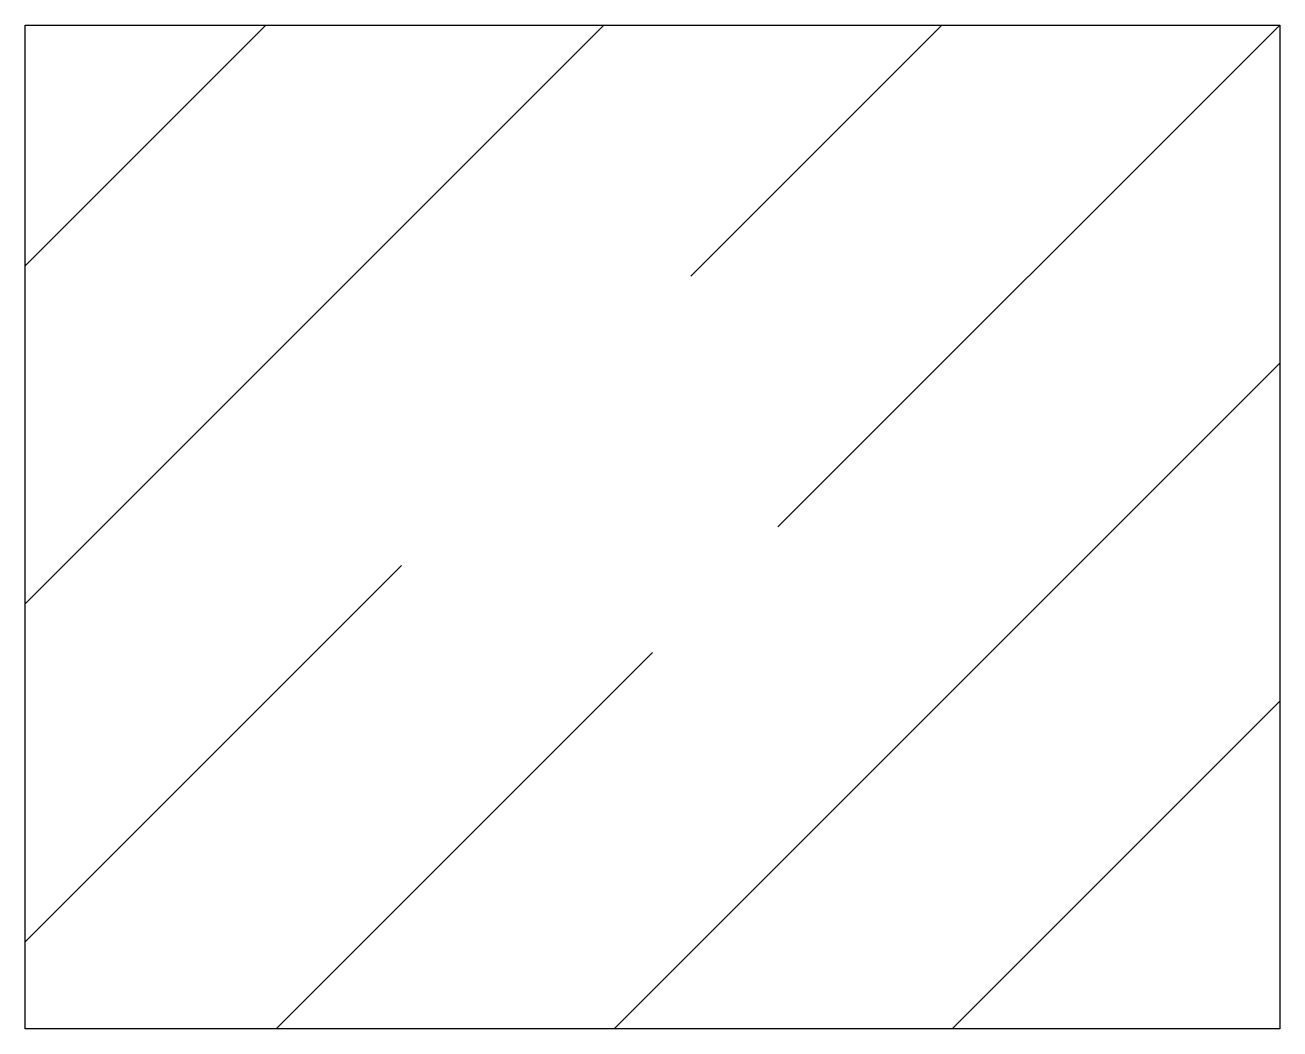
# Model space of a CAD drawing. Header units: millimetres. Extents: x 2.5 to 27.5, y 7.5 to 27.5.
import ezdxf

# ---------------------------------------------------------------- set-up
doc = ezdxf.new("R2010")
doc.units = ezdxf.units.MM
doc.layers.get('0').update_dxf_attribs({"lineweight": 25})
doc.layers.add('HATCH', color=18, linetype='Continuous', lineweight=13, true_color=0x000000)
doc.layers.add('OUTLINE', color=18, linetype='Continuous', lineweight=25, true_color=0x000000)

# ---------------------------------------------------------------- blocks, each defined once
blk = doc.blocks.new('Section')
at = {"layer": 'HATCH', "transparency": 33554687}
h = blk.add_hatch(dxfattribs=at)
h.set_pattern_fill('ANSI31', color=256, scale=1.5, style=0)
h.paths.add_polyline_path([(2.5, 27.5), (27.5, 27.5), (27.5, 7.5), (2.5, 7.5)], flags=0)
h.paths.add_polyline_path([(10, 22.5), (10, 15), (17.5, 15), (17.5, 22.5)], flags=0)
at = {"layer": 'OUTLINE', "flags": 128}
blk.add_lwpolyline([(2.5, 27.5), (27.5, 27.5), (27.5, 7.5), (2.5, 7.5)], close=True, dxfattribs=at)

msp = doc.modelspace()

# ---------------------------------------------------------------- block references
msp.add_blockref('Section', (0, 0))

doc.saveas('drawing.dxf')
